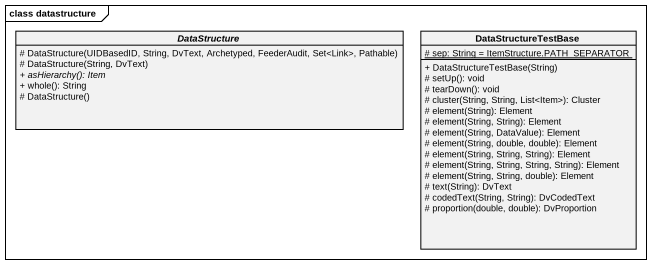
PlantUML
@startuml
mainframe class datastructure
hide circle
hide empty members
skinparam classAttributeIconSize 0
abstract class DataStructure {
  # DataStructure(UIDBasedID, String, DvText, Archetyped, FeederAudit, Set<Link>, Pathable)
  # DataStructure(String, DvText)
  {abstract} + asHierarchy(): Item
  + whole(): String
  # DataStructure()
}
class DataStructureTestBase {
  {static} # sep: String = ItemStructure.PATH_SEPARATOR
  + DataStructureTestBase(String)
  # setUp(): void
  # tearDown(): void
  # cluster(String, String, List<Item>): Cluster
  # element(String): Element
  # element(String, String): Element
  # element(String, DataValue): Element
  # element(String, double, double): Element
  # element(String, String, String): Element
  # element(String, String, String, String): Element
  # element(String, String, double): Element
  # text(String): DvText
  # codedText(String, String): DvCodedText
  # proportion(double, double): DvProportion
}
@enduml
